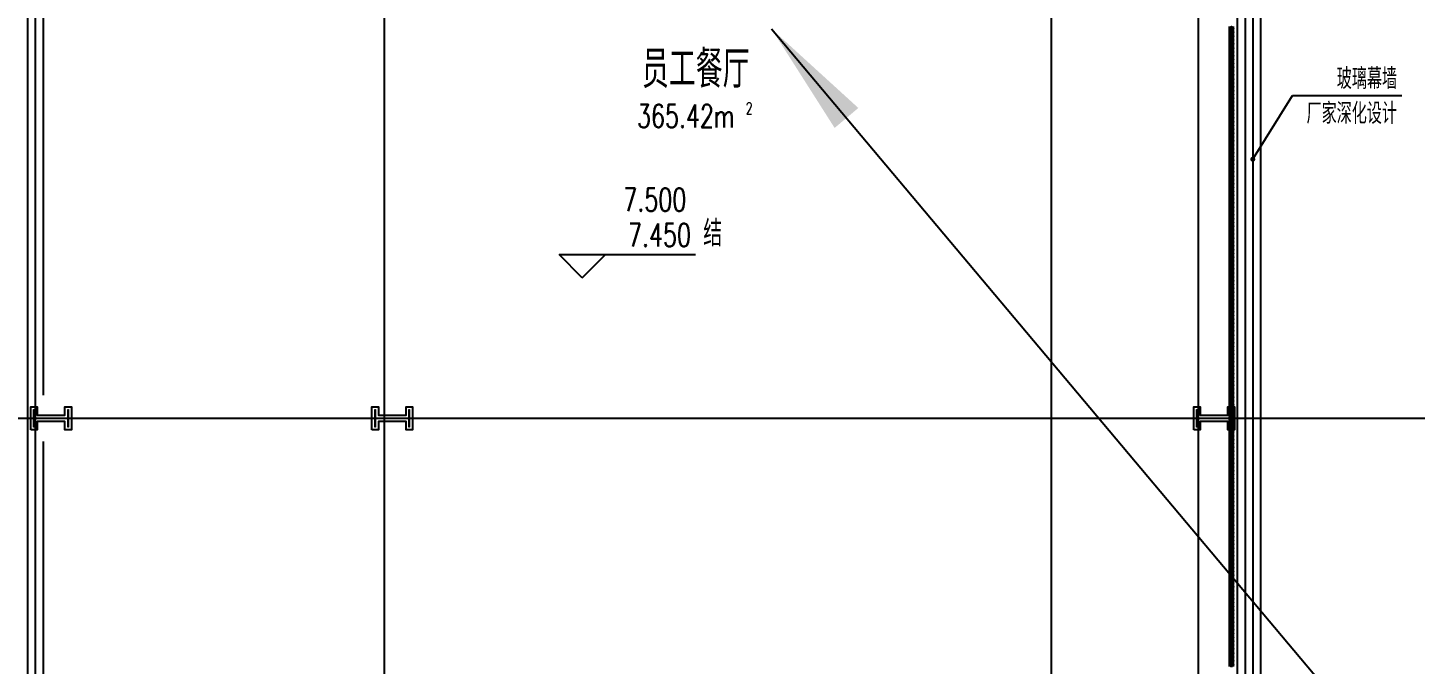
# Model space of a CAD drawing. Extents: x -954573 to 446329, y 489853 to 1226784.
# Drawn here: x -83954 to -66059, y 796250 to 804455 of the extents above; entities that cross this region are included whole.
import ezdxf

# ---------------------------------------------------------------- set-up
doc = ezdxf.new("R2010")
doc.units = 0
doc.header["$LTSCALE"] = 10
doc.header["$MEASUREMENT"] = 0
doc.linetypes.add('10平面$0$DOTE', pattern=[2.42, 2, -0.2, 0.02, -0.2])
doc.linetypes.add('10平面$1$DASH', pattern=[0.35, 0.25, -0.1])
for name, color, linetype in [('10平面$0$A-AXIS-DOTE', 8, '10平面$0$DOTE'), ('10平面$0$A-AXIS-SYMB', 8, 'Continuous'), ('10平面$0$A-HATCH-2', 8, 'Continuous'), ('10平面$0$A-HRAIL', 8, 'Continuous'), ('10平面$0$A-WINDOW', 8, 'Continuous'), ('10平面$0$AS-COLN', 8, 'Continuous'), ('10平面$0$AS-WALL', 8, 'Continuous'), ('10平面$0$AS-结构边线层', 8, 'Continuous'), ('10平面$0$CURTWALL', 8, 'Continuous'), ('10平面$0$PUB_TEXT', 8, 'Continuous'), ('10平面$0$建-房间', 8, 'Continuous'), ('10平面$0$建-标高', 8, 'Continuous'), ('A-LIN-V', 9, 'Continuous'), ('建-引出', 3, 'Continuous')]:
    doc.layers.add(name, color=color, linetype=linetype)
doc.layers.add('10平面$0$S-col', color=2, linetype='Continuous', lineweight=0)
doc.styles.add('10平面$0$_TCH_DIM', font='SIMPLEX', dxfattribs={"bigfont": 'GBCBIG'})
doc.styles.add('10平面$0$A-AREA', font='SIMPLEX', dxfattribs={"bigfont": 'GBCBIG'})
doc.styles.add('10平面$0$A-STANDARD', font='SIMPLEX', dxfattribs={"bigfont": 'GBCBIG'})

# ---------------------------------------------------------------- blocks, each defined once
blk = doc.blocks.new('10平面$0$dote')
at = {"layer": '10平面$0$A-AXIS-DOTE'}
for p, q in [((141382.2, -69000), (141382.2, 36662.3)), ((151882.2, -69000), (151882.2, 36662.3)), ((136882.2, -68810), (136882.2, 36400)), ((134026.4, -5400), (158590, -5400))]:
    blk.add_line(p, q, dxfattribs=at)
blk = doc.blocks.new('10平面$0$43243')
at = {"layer": '10平面$0$AS-结构边线层'}
blk.add_lwpolyline([(-68354, 818320), (-68354, 782920), (-70554, 782920), (-70554, 774520), (-68354, 774520), (-68354, 741420), (-80454, 741420), (-80454, 741720), (-80554, 741720), (-80554, 741920), (-82854, 741920), (-82854, 741720), (-83154, 741720), (-83154, 741420), (-83954, 741420), (-83954, 741420), (-83954, 832020)], dxfattribs=at)
blk = doc.blocks.new('10平面$0$99平面图例外参$0$$LinePat$圆环')
for points in [[(0, 150), (300, 150)], [(0, 0), (300, 0)], [(0, -150), (300, -150)]]:
    blk.add_lwpolyline(points)
at = {"color": 0}
blk.add_circle((150, 0), 150, dxfattribs=at)
blk = doc.blocks.new('10平面$0$_FZH')
at = {"layer": '10平面$0$A-HATCH-2'}
blk.add_lwpolyline([(-0.437, -0.25), (-0.437, 0.25), (-0.297, 0.25), (-0.297, 0.067), (0.298, 0.067), (0.298, 0.25), (0.438, 0.25), (0.438, -0.25), (0.298, -0.25), (0.298, -0.068), (-0.297, -0.068), (-0.297, -0.25)], close=True, dxfattribs=at)
at = {"layer": '10平面$0$S-col'}
blk.add_lwpolyline([(-0.375, -0.188), (-0.375, 0.187), (-0.36, 0.187), (-0.36, 0.005), (0.36, 0.005), (0.36, 0.187), (0.375, 0.187), (0.375, -0.188), (0.36, -0.188), (0.36, -0.005), (-0.36, -0.005), (-0.36, -0.188)], close=True, dxfattribs=at)
blk = doc.blocks.new('10平面')
at = {"layer": '10平面$0$A-AXIS-SYMB'}
for p, q in [((-68154.2, 802760), (-67640, 803580)), ((-67640, 803580), (-66230, 803580))]:
    blk.add_line(p, q, dxfattribs=at)
at = {"layer": '10平面$0$A-AXIS-SYMB', "const_width": 32}
blk.add_lwpolyline([(-68162.7, 802746.4, 1), (-68145.7, 802773.6, 1)], format="xyb", close=True, dxfattribs=at)
at = {"layer": '10平面$0$AS-WALL', "linetype": '10平面$1$DASH', "ltscale": 2}
blk.add_line((-70754.2, 815320), (-70754.2, 793120), dxfattribs=at)
at = {"layer": '10平面$0$AS-WALL'}
for p, q in [((-83754.2, 807220), (-83754.2, 799720)), ((-83754.2, 799120), (-83754.2, 792620))]:
    blk.add_line(p, q, dxfattribs=at)
at = {"layer": '10平面$0$CURTWALL'}
for p, q in [((-68354.2, 818320), (-68354.2, 783220)), ((-68254.2, 818320), (-68254.2, 783220)), ((-68154.2, 818320), (-68154.2, 783220)), ((-68054.2, 818320), (-68054.2, 783220))]:
    blk.add_line(p, q, dxfattribs=at)
at = {"layer": '10平面$0$建-标高'}
for p, q in [((-76801.4, 801230), (-77101.4, 801530)), ((-77101.4, 801530), (-75341.4, 801530)), ((-76801.4, 801230), (-76501.4, 801530))]:
    blk.add_line(p, q, dxfattribs=at)
at = {"layer": '10平面$0$A-HRAIL', "xscale": 0.1666666667515915, "yscale": 0.1666666667515915, "zscale": 0.1666666667515915, "rotation": 89.99999999971723}
for p in [(-68429.2, 804420), (-68429.2, 804370), (-68429.2, 804320), (-68429.2, 804270), (-68429.2, 804220), (-68429.2, 804170), (-68429.2, 804120), (-68429.2, 804070), (-68429.2, 804020), (-68429.2, 803970), (-68429.2, 803920), (-68429.2, 803870), (-68429.2, 803820), (-68429.2, 803770), (-68429.2, 803720), (-68429.2, 803670), (-68429.2, 803620), (-68429.2, 803570), (-68429.2, 803520), (-68429.2, 803470), (-68429.2, 803420), (-68429.2, 803370), (-68429.2, 803320), (-68429.2, 803270), (-68429.2, 803220), (-68429.2, 803170), (-68429.2, 803120), (-68429.2, 803070), (-68429.2, 803020), (-68429.2, 802970), (-68429.2, 802920), (-68429.2, 802870), (-68429.2, 802820), (-68429.2, 802770), (-68429.2, 802720), (-68429.2, 802670), (-68429.2, 802620), (-68429.2, 802570), (-68429.2, 802520), (-68429.2, 802470), (-68429.2, 802420), (-68429.2, 802370), (-68429.2, 802320), (-68429.2, 802270), (-68429.2, 802220), (-68429.2, 802170), (-68429.2, 802120), (-68429.2, 802070), (-68429.2, 802020), (-68429.2, 801970), (-68429.2, 801920), (-68429.2, 801870), (-68429.2, 801820), (-68429.2, 801770), (-68429.2, 801720), (-68429.2, 801670), (-68429.2, 801620), (-68429.2, 801570), (-68429.2, 801520), (-68429.2, 801470), (-68429.2, 801420), (-68429.2, 801370), (-68429.2, 801320), (-68429.2, 801270), (-68429.2, 801220), (-68429.2, 801170), (-68429.2, 801120), (-68429.2, 801070), (-68429.2, 801020), (-68429.2, 800970), (-68429.2, 800920), (-68429.2, 800870), (-68429.2, 800820), (-68429.2, 800770), (-68429.2, 800720), (-68429.2, 800670), (-68429.2, 800620), (-68429.2, 800570), (-68429.2, 800520), (-68429.2, 800470), (-68429.2, 800420), (-68429.2, 800370), (-68429.2, 800320), (-68429.2, 800270), (-68429.2, 800220), (-68429.2, 800170), (-68429.2, 800120), (-68429.2, 800070), (-68429.2, 800020), (-68429.2, 799970), (-68429.2, 799920), (-68429.2, 799870), (-68429.2, 799820), (-68429.2, 799770), (-68429.2, 799720), (-68429.2, 799670), (-68429.2, 799620), (-68429.2, 799570), (-68429.2, 799520), (-68429.2, 799470), (-68429.2, 799420), (-68429.2, 799370), (-68429.2, 799320), (-68429.2, 799270), (-68429.2, 799220), (-68429.2, 799170), (-68429.2, 799120), (-68429.2, 799070), (-68429.2, 799020), (-68429.2, 798970), (-68429.2, 798920), (-68429.2, 798870), (-68429.2, 798820), (-68429.2, 798770), (-68429.2, 798720), (-68429.2, 798670), (-68429.2, 798620), (-68429.2, 798570), (-68429.2, 798520), (-68429.2, 798470), (-68429.2, 798420), (-68429.2, 798370), (-68429.2, 798320), (-68429.2, 798270), (-68429.2, 798220), (-68429.2, 798170), (-68429.2, 798120), (-68429.2, 798070), (-68429.2, 798020), (-68429.2, 797970), (-68429.2, 797920), (-68429.2, 797870), (-68429.2, 797820), (-68429.2, 797770), (-68429.2, 797720), (-68429.2, 797670), (-68429.2, 797620), (-68429.2, 797570), (-68429.2, 797520), (-68429.2, 797470), (-68429.2, 797420), (-68429.2, 797370), (-68429.2, 797320), (-68429.2, 797270), (-68429.2, 797220), (-68429.2, 797170), (-68429.2, 797120), (-68429.2, 797070), (-68429.2, 797020), (-68429.2, 796970), (-68429.2, 796920), (-68429.2, 796870), (-68429.2, 796820), (-68429.2, 796770), (-68429.2, 796720), (-68429.2, 796670), (-68429.2, 796620), (-68429.2, 796570), (-68429.2, 796520), (-68429.2, 796470), (-68429.2, 796420), (-68429.2, 796370), (-68429.2, 796320), (-68429.2, 796270), (-68429.2, 796220)]:
    blk.add_blockref('10平面$0$99平面图例外参$0$$LinePat$圆环', p, dxfattribs=at)
at = {"layer": '10平面$0$A-WINDOW'}
blk.add_blockref('10平面$0$43243', (0, 0), dxfattribs=at)
at = {"layer": '10平面$0$AS-COLN'}
for p, xscale, yscale, zscale in [((-83654.2, 799420), 599.9999715063022, 600.0000065823551, 600.0000065823551), ((-79254.2, 799420), 599.9999715063022, 600.0000065823551, 600.0000065823551), ((-68654.2, 799420), 600.0000000001455, 600.0000000001455, 600.0000000001455)]:
    blk.add_blockref('10平面$0$_FZH', p, dxfattribs=dict(at, xscale=xscale, yscale=yscale, zscale=zscale))
at = {"layer": '10平面$0$AS-WALL'}
blk.add_blockref('10平面$0$dote', (-220736.4, 804820), dxfattribs=at)
at = {"layer": '10平面$0$PUB_TEXT'}
for s, height, style, p in [('玻璃幕墙', 270.07, '10平面$0$_TCH_DIM', (-67070.6, 803664)), ('厂家深化设计', 270.07, '10平面$0$_TCH_DIM', (-67460.8, 803216)), ('结', 337.6, '10平面$0$A-STANDARD', (-75241.4, 801635))]:
    blk.add_text(s, height=height, dxfattribs=dict(at, style=style)).set_placement(p)
at = {"layer": '10平面$0$PUB_TEXT', "style": '10平面$0$A-STANDARD', "width": 0.705882}
for s, p in [('7.500', (-76271.4, 802090)), ('7.450', (-76211.4, 801635))]:
    blk.add_text(s, height=297.5, dxfattribs=at).set_placement(p)
at = {"layer": '10平面$0$建-房间', "style": '10平面$0$A-AREA'}
blk.add_text('员工餐厅', height=482.27, dxfattribs=at).set_placement((-76032.9, 803680))
at = {"layer": '10平面$0$建-房间', "style": '10平面$0$A-AREA', "width": 0.705882}
for s, height, p in [('365.42m', 297.5, (-76095, 803168.1)), ('2', 148.8, (-74695, 803343.1))]:
    blk.add_text(s, height=height, dxfattribs=at).set_placement(p)

msp = doc.modelspace()

# ---------------------------------------------------------------- block references
at = {"layer": 'A-LIN-V'}
msp.add_blockref('10平面', (0, 0), dxfattribs=at)

# ---------------------------------------------------------------- next in the draw order: hatches: boundary and pattern name
at = {"layer": '建-引出'}
msp.add_hatch(color=256, dxfattribs=at).paths.add_polyline_path([(-74360, 804440), (-73547.5, 803163.4), (-73241.4, 803420.9)], flags=17)

# ---------------------------------------------------------------- next in the draw order: linework, layer by layer
msp.add_line((-74360, 804440), (-60960, 788510), dxfattribs=at)

doc.saveas('drawing.dxf')
